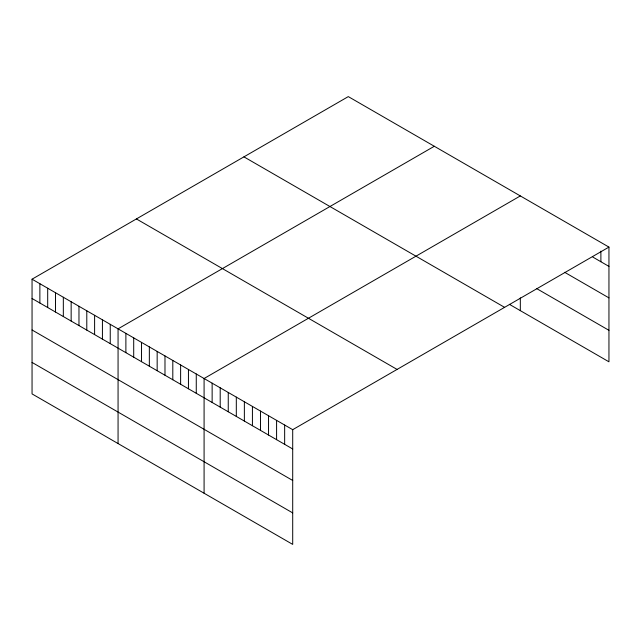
<?xml version="1.0" encoding="UTF-8"?>
<svg xmlns="http://www.w3.org/2000/svg" width="641" height="641" viewBox="0 0 641 641"><rect width="100%" height="100%" fill="white"/><g stroke="black" fill="none" stroke-linecap="round" stroke-linejoin="round"><path stroke-width="0.96" d="M32.05 279.188L292.705 429.678L292.705 544.393L32.05 393.903L32.05 279.188L348.295 96.607L608.95 247.097L608.95 361.812L509.379 304.323M434.31 146.268L118.064 328.849L118.064 443.564M520.324 195.93L204.086 378.51L204.086 493.225M292.705 429.678L608.95 247.097M592.837 257.089L608.95 266.4M564.641 272.297L608.95 297.881M536.437 288.458L608.95 330.323M243.933 156.861L504.587 307.343M136.413 218.934L397.067 369.424M32.05 298.49L292.705 448.98M32.05 329.979L292.705 480.462M32.05 362.421L292.705 512.904M600.889 251.128L600.889 261.744M520.324 297.857L520.324 310.645M284.652 425.023L284.652 444.325M276.591 420.376L276.591 439.678M268.539 415.721L268.539 435.023M260.478 411.073L260.478 430.367M252.426 406.418L252.426 425.72M244.365 401.771L244.365 421.065M236.313 397.116L236.313 416.418M228.252 392.468L228.252 411.762M220.2 387.813L220.2 407.115M212.139 383.158L212.139 402.46M196.266 373.991L196.266 393.294M188.446 369.48L188.446 388.783M180.626 364.969L180.626 384.263M172.806 360.45L172.806 379.752M164.985 355.939L164.985 375.241M157.165 351.42L157.165 370.722M149.345 346.909L149.345 366.211M141.525 342.39L141.525 361.692M133.705 337.879L133.705 357.181M125.884 333.36L125.884 352.662M110.244 324.33L110.244 343.632M102.424 319.819L102.424 339.121M94.604 315.308L94.604 334.602M86.791 310.789L86.791 330.091M78.971 306.278L78.971 325.58M71.151 301.759L71.151 321.061M63.331 297.248L63.331 316.55M55.511 292.729L55.511 312.031M47.69 288.218L47.69 307.52M39.87 283.699L39.87 303.001"/></g></svg>
